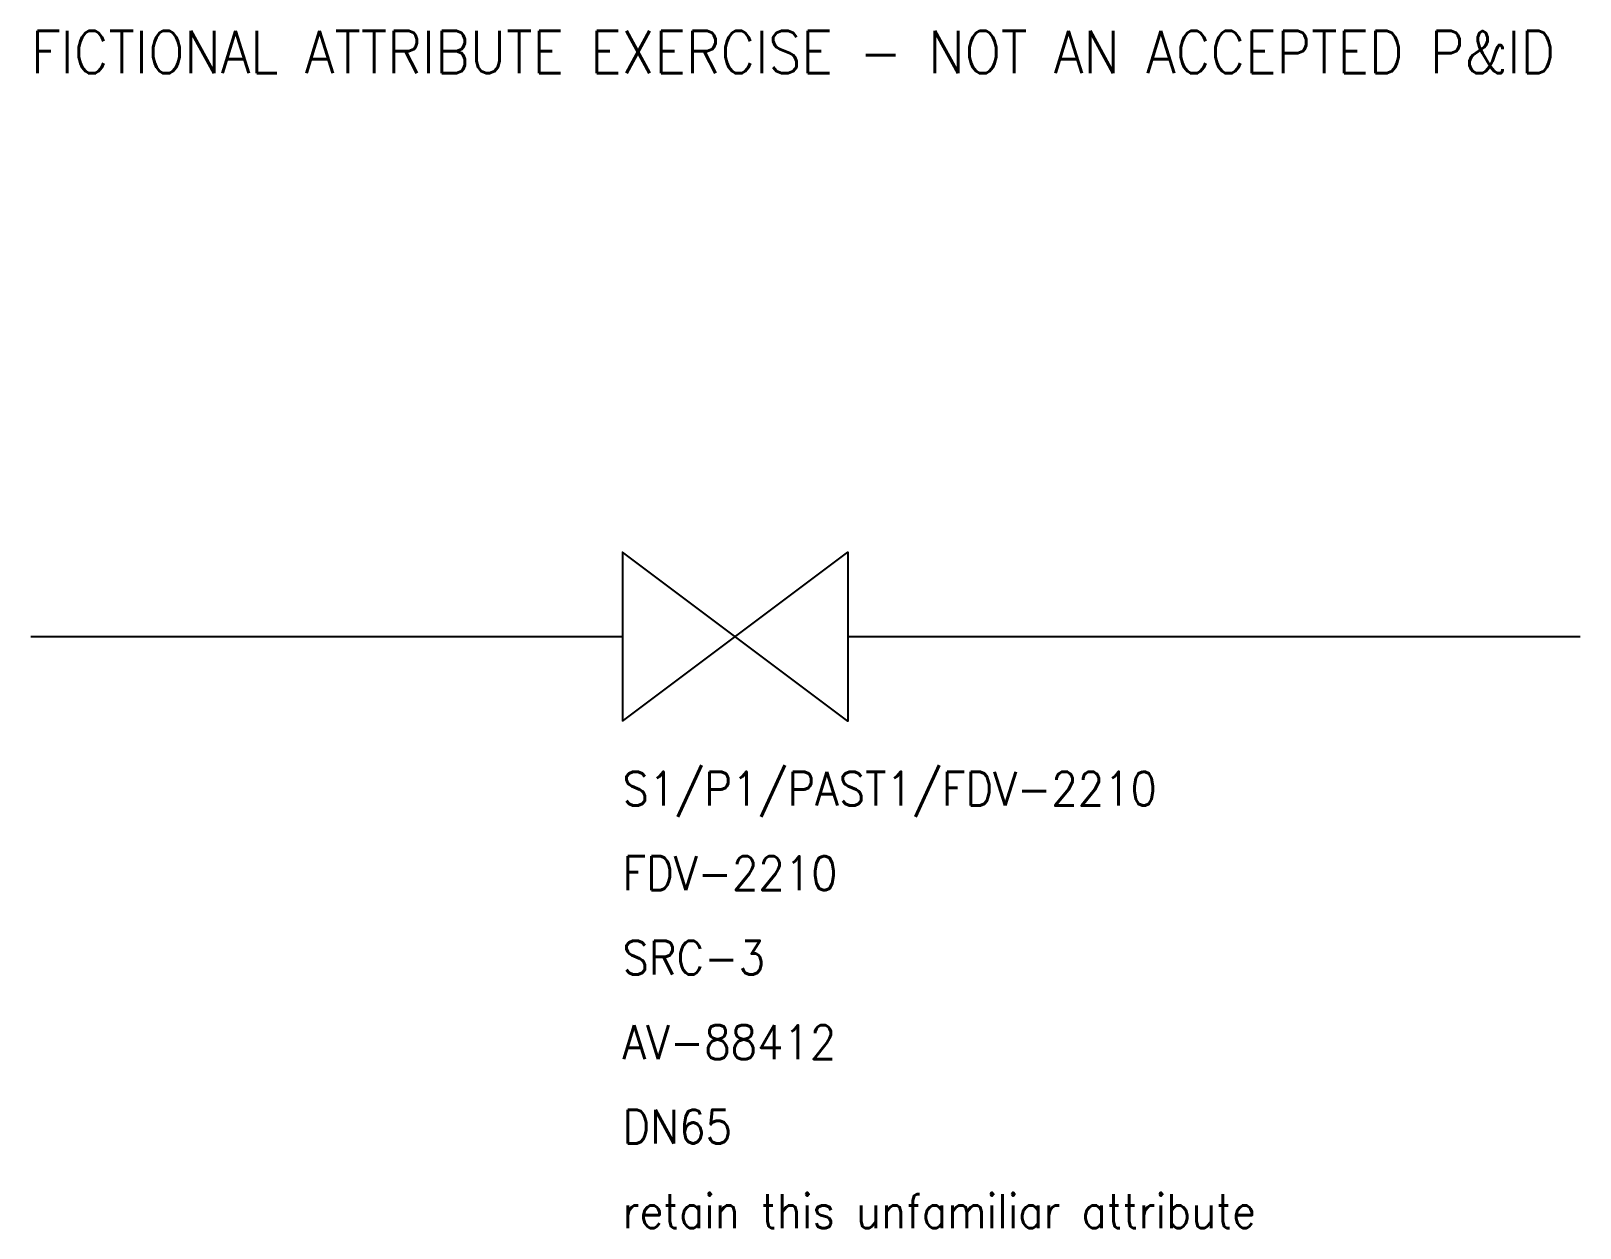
# Model space of a CAD drawing. Header units: metres. Extents: x 5 to 60, y 19 to 61.5.
import ezdxf

# ---------------------------------------------------------------- set-up
doc = ezdxf.new("R2010")
doc.units = ezdxf.units.M
doc.layers.add('PROCESS', color=3, linetype='Continuous')
doc.styles.add('textstyle3', font='Standard')

# ---------------------------------------------------------------- blocks, each defined once
blk = doc.blocks.new('DRAFT_VALVE')
blk.add_lwpolyline([(-4, -3), (4, 3), (4, -3), (-4, 3), (-4, -3)])
at = {"style": 'textstyle3'}
for tag, p in [('ICT_ID', (-4, -6)), ('TAG', (-4, -9)), ('MODEL', (-4, -12)), ('SERIAL', (-4, -15)), ('SIZE', (-4, -18)), ('VENDOR_NOTE', (-4, -21))]:
    blk.add_attdef(tag, p, '', height=1.2, dxfattribs=at)

msp = doc.modelspace()

# ---------------------------------------------------------------- linework, layer by layer
at = {"layer": 'PROCESS'}
for p, q in [((5, 40), (26, 40)), ((34, 40), (60, 40))]:
    msp.add_line(p, q, dxfattribs=at)

# ---------------------------------------------------------------- block references
msp.add_blockref('DRAFT_VALVE', (30, 40), dxfattribs=at).add_auto_attribs({'ICT_ID': 'S1/P1/PAST1/FDV-2210', 'TAG': 'FDV-2210', 'MODEL': 'SRC-3', 'SERIAL': 'AV-88412', 'SIZE': 'DN65', 'VENDOR_NOTE': 'retain this unfamiliar attribute'})

# ---------------------------------------------------------------- texts
at = {"style": 'textstyle3'}
msp.add_text('FICTIONAL ATTRIBUTE EXERCISE - NOT AN ACCEPTED P&ID', height=1.5, dxfattribs=at).set_placement((5, 60))

doc.saveas('drawing.dxf')
